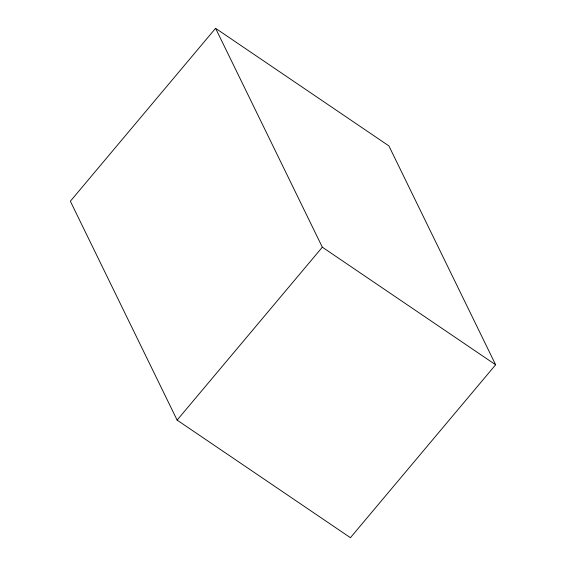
<?xml version="1.0" encoding="UTF-8"?>
<svg xmlns="http://www.w3.org/2000/svg" width="566" height="566" viewBox="0 0 566 566"><rect width="100%" height="100%" fill="white"/><g stroke="black" fill="none" stroke-linecap="round" stroke-linejoin="round"><path stroke-width="0.85" d="M215.575 28.3L70.361 201.227L177.116 420.106L350.425 537.7L495.639 364.773L388.884 145.894L215.575 28.3L322.33 247.179L495.639 364.773M177.116 420.106L322.33 247.179"/></g></svg>
